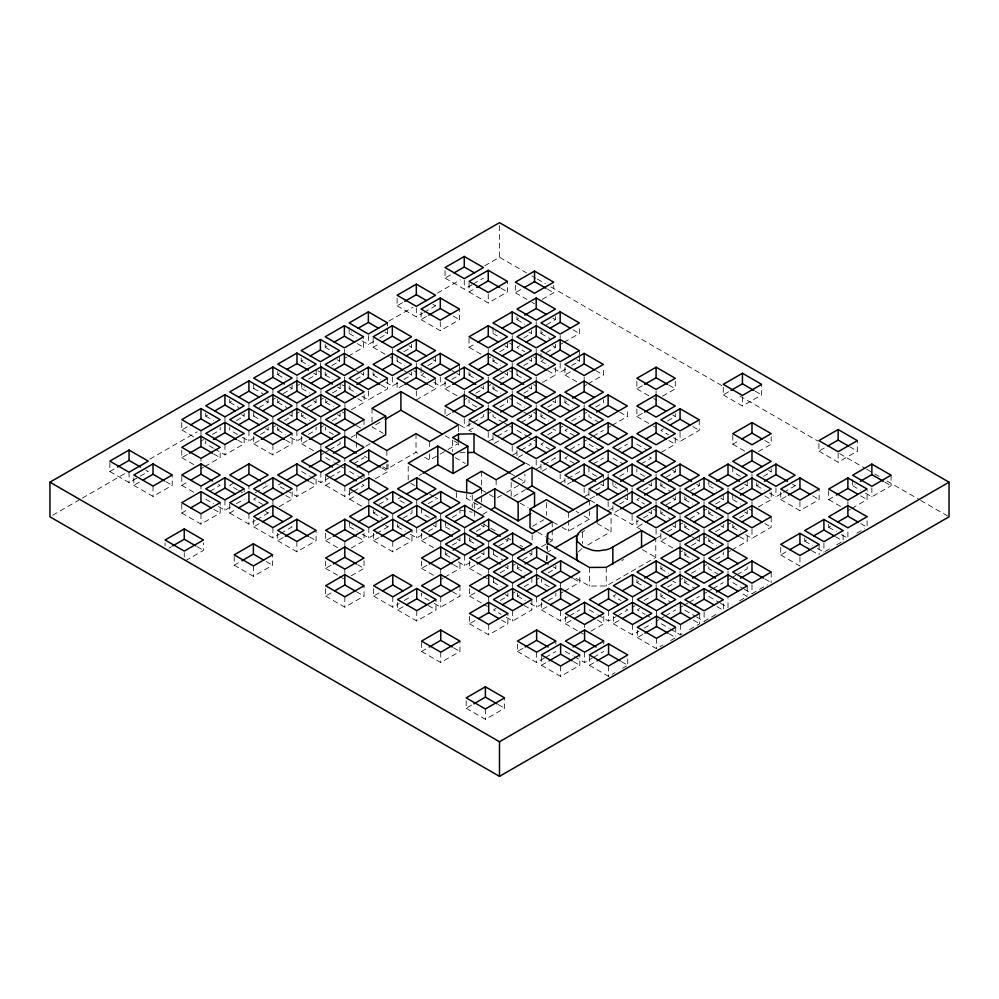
<?xml version="1.0" encoding="UTF-8"?>
<svg xmlns="http://www.w3.org/2000/svg" width="999" height="999" viewBox="0 0 999 999"><rect width="100%" height="100%" fill="white"/><g stroke="black" fill="none" stroke-linecap="round" stroke-linejoin="round"><path stroke-width="0.75" stroke-dasharray="5 3.75" d="M546.79 560.851L547.29 555.619M578.184 552.097L582.355 548.151M109.84 462.624L109.84 471.491L116.246 467.794M181.768 422.577L181.768 429.97L189.448 425.537M205.744 413.161L205.744 416.121L208.304 414.647M229.72 399.325L229.72 402.285L232.28 400.799M253.696 384.003L253.696 388.436L256.256 386.963M277.772 371.665L277.772 374.675L280.344 373.189M301.211 358.142L301.211 361.151L303.771 359.665M325.187 344.293L325.187 347.302L327.747 345.829M349.163 327.447L349.163 333.466L351.723 331.98M397.115 298.251L397.115 305.781L403.509 302.085M445.067 270.567L445.067 278.097L451.461 274.4M52.647 515.247L80.994 498.876M82.355 498.101L125.549 473.151M149.85 459.128L197.103 431.843M388.798 321.166L413.099 307.143M437.4 293.107L460.352 279.857M484.652 265.834L499.5 257.255L526.498 272.852M109.84 471.491L129.046 482.579L148.252 471.491L145.692 470.017M200.974 441.058L203.534 439.572M212.5 434.403L220.18 429.97L220.18 427.01M236.476 420.554L244.156 416.121L244.156 413.161M259.166 407.455L268.132 402.285L268.132 399.325M272.902 399.525L275.462 398.052M283.142 393.618L292.108 388.436L292.108 384.003M296.978 385.764L299.538 384.278M308.504 379.108L316.183 374.675L316.183 368.656M331.93 365.584L339.623 361.151L339.623 356.631M344.393 358.391L346.953 356.918M348.226 356.168L363.599 347.302L363.599 338.274M361.963 340.846L368.369 344.543L374.762 340.846M379.882 337.899L387.575 333.466L387.575 327.447M397.115 305.781L416.321 316.858L422.714 313.162M424.001 312.425L435.527 305.781L435.527 302.772M445.067 278.097L464.273 289.173L471.953 284.74M473.226 284.003L483.479 278.097M133.816 477.947L133.816 485.339L140.222 481.643M181.768 450.262L181.768 457.654L188.174 453.958M253.696 411.688L253.696 416.121L256.256 414.647M277.672 399.325L277.672 402.285L280.232 400.799M301.748 382.492L301.748 388.511L304.32 387.038M325.187 371.978L325.187 374.987L327.747 373.514M373.139 338.274L373.139 347.302L379.533 343.606M421.091 312.1L421.091 319.618L427.485 315.921M469.043 282.904L469.043 291.933L475.437 288.236M133.816 485.339L153.022 496.428L172.228 485.339L172.228 474.987M200.974 468.743L203.534 467.257M204.807 466.521L220.18 457.654L220.18 450.262M214.71 448.988L224.95 454.895L244.156 443.806L244.156 433.454M242.52 437.362L248.926 441.058L255.332 437.362M260.452 434.403L268.132 429.97L268.132 427.01M272.902 427.21L275.462 425.736M284.428 420.554L292.108 416.121L292.108 411.688M296.878 413.374L299.438 411.888M307.118 407.455L316.084 402.285L316.084 399.325M320.954 399.6L323.514 398.126M332.48 392.944L340.159 388.511L340.159 382.492M355.906 379.42L363.599 374.987L363.599 371.978M403.858 351.735L411.551 347.302L411.551 344.293M421.091 319.618L440.297 330.706L459.503 319.618L459.503 309.091M469.043 291.933L488.249 303.022L507.455 291.933L507.455 281.406M181.768 476.461L181.768 485.339L188.174 481.643M253.696 436.413L253.696 443.806L260.102 440.109M277.672 427.01L277.672 429.97L280.232 428.484M301.648 413.161L301.648 416.121L304.208 414.647M325.724 399.35L325.724 402.36L328.296 400.874M349.163 385.826L349.163 388.836L351.723 387.35M373.139 371.978L373.139 374.987L378.259 372.028M397.115 356.631L397.115 361.151L399.675 359.665M515.322 285.19L515.322 292.719L523.001 288.286M209.94 491.246L220.18 485.339L216.333 483.116M253.696 443.806L272.902 454.895L292.108 443.806L292.108 433.454M290.472 437.362L296.878 441.058L303.284 437.362M308.404 434.403L316.084 429.97L316.084 427.01M320.854 427.21L323.414 425.736M332.38 420.554L340.06 416.121L340.06 413.161M542.207 299.375L553.733 292.719L553.733 285.19M351.336 409.752L364.136 402.36L364.136 394.83M361.963 396.216L368.369 399.912L387.575 388.836L387.575 378.296M385.939 382.38L392.345 386.076L398.738 382.38M403.858 379.42L411.551 374.987L411.551 371.978M427.834 365.584L435.527 361.151L435.527 353.621M181.768 504.145L181.768 513.024L188.174 509.328M233.566 483.116L229.72 485.339L237.4 489.772M301.648 436.413L301.648 443.806L308.054 440.109M403.509 385.139L397.115 388.836L397.115 381.306M421.091 367.47L421.091 374.987L423.651 373.514M469.043 338.274L469.043 347.302L475.437 343.606M493.019 327.447L493.019 333.466L495.579 331.98M516.995 316.608L516.995 319.618L519.555 318.144M181.768 513.024L200.974 524.113L220.18 513.024L220.18 502.672M218.544 506.568L224.95 510.264L231.356 506.568M236.476 503.621L244.156 499.175M255.332 492.732L268.132 485.339L265.572 483.853M320.854 454.895L323.414 453.421M324.687 452.684L328.534 450.462M329.82 449.725L340.06 443.806L340.06 440.846M351.236 437.362L356.356 434.403M416.321 399.912L435.527 388.836L435.527 378.296M433.891 382.38L440.297 386.076L446.69 382.38M451.81 379.42L459.503 374.987L459.503 370.479M488.249 358.391L490.809 356.918M499.762 351.735L507.455 347.302L507.455 341.283M523.738 337.899L531.431 333.466L531.431 330.457M546.441 324.787L555.407 319.618L555.407 316.608M379.92 422.352L372.04 426.898L383.191 433.329M168.906 548.139L171.466 546.653M229.72 504.145L229.72 513.024L236.126 509.328M256.256 497.702L253.696 499.175L262.662 504.358M282.792 482.38L277.672 485.339L285.352 489.772M445.067 381.306L445.067 388.836L451.461 385.139M469.043 371.978L469.043 374.987L474.163 372.028M493.019 358.142L493.019 361.151L495.579 359.665M519.555 345.829L516.995 347.302L524.675 351.735M540.971 330.457L540.971 333.466L543.531 331.98M365.784 446.241L371.091 443.181M185.552 560.701L203.471 550.349L203.471 542.957M229.72 513.024L248.926 524.113L255.332 520.417M256.606 519.68L268.132 513.024L268.132 510.064M279.308 506.568L292.108 499.175L292.108 491.783M286.638 490.509L296.878 496.428L316.084 485.339L316.084 474.987M310.614 476.673L320.854 482.579L328.534 478.146M329.82 477.41L340.06 471.491M353.796 463.561L364.036 457.654M464.273 399.912L466.833 398.439M475.786 393.269L483.479 388.836L483.479 385.826M488.249 386.076L490.809 384.603M499.762 379.42L507.455 374.987L507.455 371.978M523.738 365.584L531.431 361.151L531.431 358.142M546.441 352.472L555.407 347.302L555.407 344.293M560.177 344.543L562.737 343.069M564.01 342.332L579.383 333.466L579.383 325.936M253.696 519.468L253.696 526.86L260.102 523.164M325.624 476.461L325.624 485.339L332.03 481.643M446.341 415.771L451.461 412.824M493.019 385.826L493.019 388.836L495.579 387.35M516.995 370.479L516.995 374.987L522.115 372.028M540.971 353.621L540.971 361.151L543.531 359.665M382.892 466.833L386.85 469.118L416.009 452.285L419.73 454.42M253.696 526.86L272.902 537.949L279.308 534.253M280.582 533.516L292.108 526.86L289.548 525.387M325.624 485.339L344.83 496.428L352.51 491.995M353.796 491.246L364.036 485.339L360.189 483.116M375.212 478.883L388.012 471.491L388.012 464.098M459.153 424.65L464.273 427.597L471.953 423.164M473.226 422.427L483.479 416.521L483.479 413.511M488.249 413.761L490.809 412.287M499.762 407.105L507.455 402.672L507.455 399.662M523.738 393.269L531.431 388.836L531.431 385.826M542.594 382.38L555.407 374.987L555.407 367.47M553.771 368.531L560.177 372.227L566.57 368.531M571.69 365.584L579.383 361.151L579.383 356.631M234.203 556.343L234.203 565.222L240.597 561.525M277.672 533.316L277.672 540.709L285.352 536.276M349.6 490.309L349.6 499.175L356.006 495.479M469.043 421.328L469.043 430.357L475.437 426.66M564.947 367.47L564.947 374.987L572.627 370.554M424.687 457.292L429.645 460.152L438.823 454.845M440.134 454.083L446.703 450.299M448.014 449.538L458.516 443.481L458.479 448.114M418.981 475.574L421.665 474.026M234.203 565.222L253.396 576.311L272.602 565.222L272.602 554.857M277.672 540.709L296.878 551.798L316.084 540.709L316.084 530.357M379.046 504.358L388.012 499.175L385.452 497.702M488.249 441.446L495.929 437.013M497.202 436.276L507.455 430.357M521.178 422.427L531.431 416.521L531.431 413.511M547.714 407.105L555.407 402.672L555.407 399.662M584.153 386.076L586.713 384.603M587.986 383.853L603.359 374.987L603.359 367.47M325.624 533.316L325.624 540.709L332.03 537.012M349.6 520.954L349.6 526.86L352.16 525.387M373.576 510.064L373.576 513.024L376.136 511.538M402.672 496.228L397.552 499.175L405.232 503.621M494.293 443.456L499.413 440.509M540.971 413.511L540.971 416.521L543.531 415.035M564.947 399.662L564.947 402.672L567.507 401.198M351.236 548.101L364.036 540.709L364.036 533.316M362.4 534.253L368.806 537.949L375.212 534.253M376.486 533.516L388.012 526.86L388.012 523.901M403.022 518.194L411.988 513.024L411.988 510.064M428.284 503.621L435.964 499.175M512.225 455.282L519.905 450.849M521.178 450.112L531.431 444.205L528.871 442.719M547.714 434.79L555.407 430.357L552.847 428.883M560.177 427.597L562.737 426.123M571.69 420.954L579.383 416.521M584.153 413.761L586.713 412.287M595.666 407.105L603.359 402.672L603.359 399.662M325.624 561.001L325.624 568.394L332.03 564.697M373.576 533.316L373.576 540.709L379.982 537.012M397.552 523.901L397.552 526.86L402.672 523.913M518.269 457.305L523.389 454.345M543.531 442.719L540.971 444.205L549.925 449.375M567.507 428.883L564.947 430.357L575.187 436.276M636.875 381.306L636.875 388.836L643.269 385.139M466.683 493.806L466.683 498.464L470.729 496.128M351.236 575.786L364.036 568.394L364.036 558.041M373.576 540.709L392.782 551.798L411.988 540.709L411.988 530.357M410.352 534.253L416.758 537.949L423.164 534.253M428.284 531.306L435.964 526.86L435.964 520.954M452.26 517.457L459.94 513.024L459.94 507.105M536.201 469.13L542.594 465.434M543.881 464.697L555.407 458.042L552.847 456.568M570.417 449.375L579.383 444.205M584.153 441.446L586.713 439.972M587.986 439.223L591.833 437.013M593.106 436.276L603.359 430.357M608.129 427.597L610.689 426.123M611.962 425.387L627.335 416.521L627.335 408.991M662.474 396.216L675.287 388.836L675.287 381.306M325.624 588.686L325.624 596.078L333.304 591.645M421.528 533.316L421.528 540.709L427.934 537.012M445.504 520.954L445.504 526.86L448.064 525.387M542.245 471.141L547.365 468.194M567.507 456.568L564.947 458.042L575.187 463.961M636.875 408.991L636.875 416.521L643.269 412.824M477.447 509.165L481.343 506.918L466.683 498.464M497.452 497.627L501.373 495.367M506.593 492.345L520.954 484.053M522.265 483.304L524.875 481.793L524.875 474.026M482.729 514.36L489.423 510.489M513.786 496.416L525.499 489.66M325.624 596.078L344.83 607.167L364.036 596.078L364.036 585.726M452.26 545.142L459.94 540.709L459.94 537.749M476.236 531.306L483.916 526.86L483.916 520.954M560.177 482.967L566.57 479.283M567.857 478.533L579.383 471.89L579.383 468.881M593.106 463.961L603.359 458.042M617.082 450.112L627.335 444.205M667.594 420.954L675.287 416.521L675.287 413.511M373.576 588.686L373.576 596.078L381.256 591.645M421.528 561.001L421.528 568.394L427.934 564.697M445.504 551.585L445.504 554.545L448.064 553.071M469.48 537.749L469.48 540.709L472.04 539.223M567.507 484.253L571.341 482.03M663.411 428.883L660.851 430.357L668.531 434.79M723.239 387.362L723.239 394.892L729.645 391.196M532.542 526.286L543.906 519.73M373.576 596.078L392.782 607.167L399.188 603.471M404.308 600.511L411.988 596.078M440.734 579.482L443.294 577.996M444.567 577.26L459.94 568.394L459.94 561.001M458.304 561.938L464.71 565.634L471.116 561.938M476.236 558.99L483.916 554.545L483.916 551.585M498.926 545.879L507.892 540.709L507.892 537.749M584.153 496.815L590.546 493.119M595.666 490.159L603.359 485.726L603.359 479.707M619.642 476.323L627.335 471.89L627.335 465.871M641.058 463.961L651.311 458.042L648.751 456.568M661.201 452.335L675.287 444.205L675.287 436.675M673.651 437.749L680.057 441.446L699.263 430.357L699.263 419.83M723.239 394.892L742.444 405.969L761.65 394.892L761.65 384.353M397.552 602.522L397.552 609.914L405.232 605.481M469.48 561.001L469.48 568.394L475.886 564.697M493.456 550.112L493.456 554.545L496.016 553.071M590.197 498.826L595.317 495.879M612.899 479.707L612.899 485.726L615.459 484.253M541.52 546.753L548.214 542.894M549.55 542.12L552.222 540.571L552.222 529.707M562.112 527.322L568.643 531.093L589.46 519.08L589.46 511.313M397.552 609.914L416.758 621.003L435.964 609.914L435.964 599.562M434.328 603.471L440.734 607.167L459.94 596.078L459.94 585.726M500.212 572.827L507.892 568.394L507.892 565.434M512.662 565.634L515.222 564.16M522.902 559.727L531.868 554.545L531.868 550.112M608.129 510.651L614.522 506.968M619.642 504.008L627.335 499.575L627.335 493.556M643.618 490.159L651.311 485.726L651.311 482.717M666.321 477.06L675.287 471.89L675.287 468.881M469.48 588.686L469.48 596.078L477.16 591.645M493.456 577.797L493.456 582.23L496.016 580.756M517.432 565.434L517.432 568.394L519.992 566.908M619.293 509.715L612.899 513.411L632.105 524.5L638.498 520.804M639.435 498.089L636.875 499.575L644.555 504.008M660.851 482.717L660.851 485.726L663.411 484.253M732.779 435.177L732.779 444.205L739.173 440.509M547.614 552.122L550.711 550.337M581.68 532.467L584.765 530.669M587.737 545.042L611.076 531.568L611.076 512.937M500.212 600.511L507.892 596.078L507.892 593.119M512.662 593.319L515.222 591.845M524.188 586.675L531.868 582.23L531.868 577.797M536.638 579.482L539.198 577.996M548.164 572.827L555.844 568.394L555.844 565.434M643.618 517.844L651.311 513.411L651.311 510.402M666.321 504.745L675.287 499.575L675.287 496.565M690.297 490.896L699.263 485.726L699.263 482.717M758.378 451.598L771.191 444.205L771.191 436.675M421.528 642.569L421.528 651.448L427.934 647.752M469.48 616.371L469.48 623.763L475.886 620.067M496.016 608.441L493.456 609.914L501.136 614.36M517.432 593.119L517.432 596.078L519.992 594.592M636.875 519.73L636.875 527.26L643.269 523.563M660.851 510.402L660.851 513.411L663.411 511.938M684.827 496.565L684.827 499.575L687.387 498.089M708.803 479.707L708.803 485.726L711.363 484.253M421.528 651.448L440.734 662.537L459.94 651.448L459.94 641.096M469.48 623.763L488.686 634.852L507.892 623.763L507.892 613.411M506.256 617.307L512.662 621.003L531.868 609.914L531.868 599.562M530.232 603.471L536.638 607.167L543.044 603.471M548.164 600.511L555.844 596.078L555.844 593.119M560.614 593.319L563.174 591.845M564.447 591.108L579.82 582.23L579.82 574.837M656.081 538.336L662.474 534.652M667.594 531.693L675.287 527.26L675.287 519.73M680.057 524.5L682.617 523.026M690.297 518.581L699.263 513.411L696.703 511.938M704.033 510.651L706.593 509.178M715.546 504.008L723.239 499.575L723.239 493.556M739.522 490.159L747.215 485.726L747.215 479.707M763.498 476.323L771.191 471.89L771.191 468.881M621.815 560.564L623.613 559.527M541.408 602.522L541.408 609.914L549.088 605.481M660.851 533.578L660.851 541.096L668.531 536.663M684.827 524.25L684.827 527.26L687.387 525.774M708.803 510.402L708.803 513.411L711.363 511.938M732.779 493.556L732.779 499.575L735.339 498.089M756.755 482.717L756.755 485.726L759.315 484.253M818.93 443.631L818.93 451.148L826.61 446.715M576.061 578.359L589.385 586.051L606.243 585.976L655.781 557.367L655.781 538.748M541.408 609.914L560.614 621.003L568.294 616.57M569.58 615.834L579.82 609.914M680.057 552.185L682.617 550.711M691.57 545.529L699.263 541.096L699.263 536.588M704.033 538.336L706.593 536.863M715.546 531.693L723.239 527.26L723.239 524.25M728.009 524.5L730.569 523.026M739.522 517.844L747.215 513.411L747.215 510.402M758.378 506.968L771.191 499.575L771.191 492.045M769.555 493.119L775.961 496.815L782.354 493.119M783.641 492.382L795.167 485.726L795.167 482.717M818.93 451.148L838.136 462.237L857.329 451.148L857.329 440.621M517.432 644.055L517.432 651.448L525.112 647.015M565.384 616.371L565.384 623.763L571.79 620.067M615.896 594.592L613.336 596.078L621.016 600.511M636.962 579.57L636.962 582.579L639.522 581.093M660.851 565.771L660.851 568.781L663.411 567.307M684.827 551.935L684.827 554.944L689.947 551.985M708.803 538.086L708.803 541.096L713.923 538.136M732.779 524.25L732.779 527.26L735.339 525.774M780.731 492.045L780.731 499.575L787.125 495.879M517.432 651.448L536.638 662.537L544.318 658.104M545.604 657.354L555.844 651.448M590.996 631.156L603.796 623.763L603.796 613.411M598.326 615.097L608.566 621.003L616.246 616.57M617.532 615.834L627.772 609.914L625.212 608.441M632.542 607.167L635.102 605.681M644.068 600.511L651.748 596.078M667.682 587.012L675.374 582.579L672.814 581.093M680.057 579.87L682.617 578.396M691.57 573.214L699.263 568.781M704.033 566.021L706.593 564.547M715.546 559.378L723.239 554.944L723.239 551.935M728.009 552.185L730.569 550.711M731.842 549.962L747.215 541.096L747.215 533.578M745.579 534.652L751.985 538.336L771.191 527.26L771.191 516.72M780.731 499.575L799.937 510.651L819.143 499.575L819.143 489.035M466.183 700.848L466.183 708.241L472.577 704.545M541.408 656.418L541.408 665.284L547.814 661.588M613.336 616.371L613.336 623.763L619.742 620.067M639.872 608.441L637.312 609.914L644.992 614.36M660.938 593.406L660.938 596.415L663.498 594.942M684.827 579.62L684.827 582.629L687.387 581.143M828.683 490.546L828.683 499.575L835.077 495.879M852.659 479.707L852.659 485.726L855.219 484.253M466.183 708.241L485.389 719.33L504.595 708.241L504.595 697.889M541.408 665.284L560.614 676.373L579.82 665.284L579.82 654.932M574.35 656.618L584.59 662.537L592.27 658.104M593.556 657.354L603.796 651.448M613.336 623.763L632.542 634.852L638.948 631.156M644.068 628.196L651.748 623.763M656.518 621.003L659.078 619.53M660.351 618.793L664.198 616.57M665.484 615.834L675.724 609.914M680.144 607.504L682.704 606.031M683.978 605.282L687.824 603.071M689.098 602.335L699.35 596.415M704.033 593.706L706.593 592.232M707.866 591.495L711.713 589.273M712.986 588.536L723.239 582.629M728.009 579.87L730.569 578.396M731.842 577.647L735.689 575.436M736.962 574.7L747.215 568.781L747.215 565.771M847.889 510.651L850.449 509.178M851.722 508.441L867.095 499.575L867.095 490.546M865.459 493.119L871.865 496.815L891.071 485.726L891.071 475.199M589.36 656.418L589.36 665.284L595.766 661.588M637.312 630.207L637.312 637.599L644.992 633.166M780.731 547.415L780.731 554.944L788.411 550.499M804.707 538.086L804.707 541.096L809.827 538.136M828.683 524.25L828.683 527.26L831.243 525.774M589.36 665.284L608.566 676.373L614.972 672.677M622.652 668.244L626.485 666.033M637.312 637.599L656.518 648.688L662.924 644.992M670.604 640.559L675.724 637.599L669.318 633.903M670.254 628.933L680.494 634.852L684.327 632.629M689.46 629.67L699.7 623.763L699.7 613.411M696.44 616.907L704.12 621.341L716.92 613.96M739.522 600.899L747.215 596.465L740.808 592.769M744.305 589.273L751.985 593.706L767.344 584.84M817.507 548.488L823.913 552.185L831.593 547.752M836.712 544.792L843.119 541.096L843.119 530.569M856.842 533.166L864.535 528.733M460.039 452.734L466.246 452.597M460.751 510.327L472.252 512.175M755.256 391.196L761.65 394.892M849.649 446.715L857.329 451.148M531.905 275.961L535.951 278.296M537.3 279.083L545.404 283.753M550.799 286.875L722.252 385.864M739.797 395.991L818.106 441.196M839.697 453.671L865.346 468.481M866.695 469.255L873.451 473.151M874.799 473.938L880.194 477.047M886.95 480.956L919.355 499.662M920.703 500.437L947.701 516.021M884.664 482.03L891.071 485.726M547.327 289.023L553.733 292.719M852.659 485.726L860.339 490.159M515.322 292.719L526.848 299.375M531.967 302.322L534.527 303.808M501.048 288.236L507.455 291.933M552.847 318.144L555.407 319.618M572.976 329.77L579.383 333.466M668.88 385.139L675.287 388.836M764.784 440.509L771.191 444.205M860.688 495.879L867.095 499.575M516.995 319.618L524.675 324.051M540.971 333.466L549.925 338.636M636.875 388.836L652.235 397.702M653.521 398.439L656.081 399.912M732.779 444.205L745.579 451.598M828.683 499.575L841.483 506.968M528.871 331.98L531.431 333.466M552.847 345.829L555.407 347.302M576.823 359.665L579.383 361.151M595.666 370.554L603.359 374.987M672.727 415.035L675.287 416.521M692.856 426.66L699.263 430.357M768.631 470.404L771.191 471.89M792.607 484.253L795.167 485.726M812.736 495.879L819.143 499.575M860.688 523.563L867.095 527.26L867.095 516.72M493.019 333.466L500.699 337.899M509.665 343.069L512.225 344.543M533.641 356.918L536.201 358.391M540.971 361.151L548.651 365.584M564.947 374.987L577.747 382.38M636.875 416.521L652.235 425.387M653.521 426.123L656.081 427.597M740.459 476.323L732.779 471.89L732.779 465.871M756.755 485.726L764.435 490.159M828.683 527.26L836.363 531.693M841.483 534.652L847.889 538.336L847.889 529.308M432.967 304.295L435.527 305.781M453.096 315.921L459.503 319.618M504.895 345.829L507.455 347.302M528.871 359.665L531.431 361.151M547.714 370.554L555.407 374.987M619.642 412.075L627.335 416.521M668.88 440.509L675.287 444.205M744.655 484.253L747.215 485.726M764.784 495.879L771.191 499.575M835.426 536.663L843.119 541.096M469.043 347.302L481.843 354.695M493.019 361.151L500.699 365.584M509.665 370.754L512.225 372.227M516.995 374.987L524.675 379.42M533.641 384.603L536.201 386.076M564.947 402.672L572.627 407.105M599.163 422.427L588.923 416.521L588.923 413.511M636.875 444.205L647.115 450.112M708.803 485.726L716.483 490.159M732.779 499.575L740.459 504.008M749.425 509.178L751.985 510.651M804.707 541.096L812.387 545.529M499.762 370.554L503.608 372.764M504.895 373.514L507.455 374.987M528.871 387.35L531.431 388.836M552.847 401.198L555.407 402.672M672.727 470.404L675.287 471.89M696.703 484.253L699.263 485.726M720.679 498.089L723.239 499.575M744.655 511.938L747.215 513.411M764.784 523.563L771.191 527.26M811.45 550.499L817.856 554.195M469.043 374.987L476.723 379.42M493.019 388.836L500.699 393.269M509.665 398.439L512.225 399.912M516.995 402.672L524.675 407.105M533.641 412.287L536.201 413.761M540.971 416.521L548.651 420.954M588.923 444.205L599.163 450.112M612.899 458.042L623.139 463.961M644.555 476.323L636.875 471.89L636.875 468.881M660.851 485.726L669.805 490.896M684.827 499.575L692.507 504.008M708.803 513.411L716.483 517.844M732.779 527.26L740.459 531.693M780.731 554.944L799.937 566.021L799.937 556.992M385.015 331.98L387.575 333.466M408.991 345.829L411.551 347.302M432.967 359.665L435.527 361.151M451.81 370.554L455.656 372.764M456.943 373.514L459.503 374.987M480.919 387.35L483.479 388.836M523.738 412.075L527.584 414.298M528.871 415.035L531.431 416.521M648.751 484.253L651.311 485.726M672.727 498.089L675.287 499.575M720.679 525.774L723.239 527.26M739.522 536.663L747.215 541.096M349.163 333.466L356.843 337.899M373.139 347.302L388.499 356.168M389.785 356.918L392.345 358.391M397.115 361.151L404.795 365.584M413.761 370.754L416.321 372.227M421.091 374.987L428.771 379.42M445.067 388.836L457.867 396.216M476.723 407.105L469.043 402.672L469.043 399.662M503.259 422.427L493.019 416.521L493.019 413.511M504.545 423.164L508.379 425.387M509.665 426.123L512.225 427.597M516.995 430.357L527.235 436.276M528.521 437.013L532.355 439.223M533.641 439.972L536.201 441.446M596.603 476.323L588.923 471.89L588.923 465.871M612.899 485.726L620.579 490.159M653.521 509.178L656.081 510.651M660.851 513.411L669.805 518.581M684.827 527.26L692.507 531.693M708.803 541.096L716.483 545.529M357.192 343.606L363.599 347.302M403.858 370.554L407.704 372.764M408.991 373.514L411.551 374.987M429.12 385.139L435.527 388.836M600.799 484.253L603.359 485.726M624.775 498.089L627.335 499.575M648.751 511.938L651.311 513.411M672.727 525.774L675.287 527.26M691.57 536.663L695.416 538.873M696.703 539.622L699.263 541.096M764.784 578.933L769.904 581.88M325.187 347.302L332.867 351.735M373.139 374.987L380.819 379.42M469.043 430.357L471.603 431.83M525.949 463.211L529.795 465.434M590.197 500.312L595.317 503.271M636.875 527.26L640.709 529.47M660.851 541.096L673.651 548.488M684.827 554.944L692.507 559.378M719.043 574.7L708.803 568.781L708.803 565.771M732.779 582.629L743.019 588.536M337.063 359.665L339.623 361.151M355.906 370.554L359.752 372.764M361.039 373.514L363.599 374.987M381.168 385.139L387.575 388.836M445.117 435.751L453.159 440.384M454.495 441.158L457.167 442.707M510.152 473.289L516.845 477.16M518.181 477.934L524.875 481.793M576.098 511.363L578.771 512.912M584.115 515.996L589.46 519.08M597.152 523.526L611.076 531.568M642.457 549.675L655.781 557.367M301.211 361.151L308.891 365.584M317.857 370.754L320.417 372.227M325.187 374.987L332.867 379.42M341.833 384.603L344.393 386.076M349.163 388.836L356.843 393.269M660.851 568.781L668.531 573.214M684.827 582.629L695.067 588.536M708.803 596.465L719.043 602.385M720.329 603.121L728.009 607.554L728.009 598.526M313.624 373.189L316.183 374.675M337.6 387.038L340.159 388.511M357.742 398.663L364.136 402.36M716.92 606.568L723.326 610.264L723.326 599.725M455.157 457.617L465.322 463.486M520.279 503.171L528.071 507.667M552.959 522.04L560.801 526.56M481.493 489.91L488.149 493.756M489.485 494.53L493.481 496.84M277.772 374.675L285.464 379.108M301.748 388.511L309.44 392.944M325.724 402.36L333.416 406.793M342.37 411.963L344.93 413.449M636.962 582.579L644.642 587.012M660.938 596.415L671.178 602.335M684.914 610.264L695.154 616.171M289.548 386.963L292.108 388.436M313.524 400.799L316.084 402.285M337.5 414.647L340.06 416.121M356.356 425.537L361.476 428.484M693.294 620.067L699.7 623.763M537.849 532.267L545.691 536.8M547.002 537.549L552.222 540.571M253.696 388.436L262.662 393.618M277.672 402.285L286.638 407.455M301.648 416.121L309.328 420.554M333.304 434.403L325.624 429.97L325.624 427.01M646.278 615.097L650.112 617.307M661.288 623.763L668.968 628.196M484.053 524.388L489.398 527.472M490.734 528.246L497.415 532.105M508.104 538.274L510.776 539.822M520.129 545.217L522.802 546.765M364.423 456.168L367.058 457.692M410.889 483.341L414.91 485.664M429.645 494.168L433.653 496.478M435.002 497.252L437.674 498.801M265.572 400.799L268.132 402.285M289.548 414.647L292.108 416.121M381.606 467.794L388.012 471.491M481.356 525.387L483.916 526.86M505.332 539.223L507.892 540.709M529.308 553.071L531.868 554.545M553.284 566.908L555.844 568.394M573.414 578.533L579.82 582.23M229.72 402.285L238.686 407.455M253.696 416.121L261.376 420.554M277.672 429.97L285.352 434.403M301.648 443.806L314.448 451.198M325.624 457.654L333.304 462.087M334.59 462.824L338.424 465.047M339.71 465.784L343.544 468.007M349.6 471.491L357.28 475.936M358.566 476.673L362.4 478.883M429.208 517.457L421.528 513.024L421.528 507.105M445.504 526.86L453.184 531.306M469.48 540.709L477.16 545.142M493.456 554.545L502.422 559.727M517.432 568.394L525.112 572.827M549.088 586.675L541.408 582.23L541.408 579.27M589.36 609.914L597.04 614.36M241.596 414.647L244.156 416.121M265.572 428.484L268.132 429.97M285.702 440.109L292.108 443.806M433.404 525.387L435.964 526.86M457.38 539.223L459.94 540.709M481.356 553.071L483.916 554.545M505.332 566.908L507.892 568.394M597.39 620.067L603.796 623.763M205.744 416.121L213.424 420.554M237.4 434.403L229.72 429.97L229.72 427.01M301.648 471.491L309.328 475.936M349.6 499.175L362.4 506.568M373.576 513.024L382.542 518.194M397.552 526.86L405.232 531.306M421.528 540.709L434.328 548.101M445.504 554.545L453.184 558.99M469.48 568.394L482.28 575.786M483.566 576.523L487.4 578.746M493.456 582.23L501.136 586.675M517.432 596.078L525.112 600.511M565.384 623.763L578.184 631.156M579.47 631.892L583.304 634.115M237.75 440.109L244.156 443.806M309.678 481.643L316.084 485.339M385.452 525.387L388.012 526.86M405.582 537.012L411.988 540.709M453.534 564.697L459.94 568.394M505.332 594.592L507.892 596.078M524.188 605.481L531.868 609.914M621.366 661.588L627.772 665.284L627.772 654.932M181.768 429.97L194.568 437.362M213.424 448.239L205.744 443.806L205.744 440.846M349.6 526.86L357.28 531.306M421.528 568.394L434.328 575.786M469.48 596.078L482.28 603.471M483.566 604.208L487.4 606.43M565.384 651.448L573.064 655.881M213.774 453.958L220.18 457.654M285.702 495.479L292.108 499.175M357.63 537.012L364.036 540.709M452.26 591.645L459.94 596.078M501.486 620.067L507.892 623.763M573.414 661.588L579.82 665.284M181.768 457.654L194.568 465.047M238.686 490.509L242.52 492.732M325.624 540.709L338.424 548.101M429.208 600.511L421.528 596.078L421.528 593.119M265.572 511.538L268.132 513.024M309.678 537.012L316.084 540.709M357.63 564.697L364.036 568.394M428.284 605.481L435.964 609.914M181.768 485.339L194.568 492.732M205.744 499.175L213.424 503.621M325.624 568.394L338.424 575.786M339.71 576.523L343.544 578.746M165.822 481.643L172.228 485.339M213.774 509.328L220.18 513.024M356.356 591.645L364.036 596.078M453.534 647.752L459.94 651.448M266.209 561.525L272.602 565.222M498.189 704.545L504.595 708.241M197.065 546.653L203.471 550.349M871.865 487.787L871.865 496.815M847.889 501.623L847.889 504.632M838.136 453.209L838.136 462.237M823.913 543.156L823.913 552.185M819.143 544.405L819.143 554.944M799.937 501.623L799.937 510.651M775.961 487.787L775.961 496.815M771.191 572.09L771.191 582.629M751.985 473.938L751.985 476.948M751.985 501.623L751.985 504.632M751.985 529.308L751.985 538.336M751.985 584.677L751.985 593.706M747.215 585.938L747.215 594.967M742.444 396.94L742.444 405.969M728.009 487.787L728.009 490.796M728.009 515.472L728.009 518.481M728.009 543.156L728.009 546.166M728.009 570.841L728.009 573.851M704.033 501.623L704.033 504.632M704.033 529.308L704.033 532.317M704.033 556.992L704.033 560.002M704.12 612.312L704.12 621.341M680.494 624.5L680.494 634.852M680.057 432.417L680.057 441.446M680.057 487.787L680.057 490.796M680.057 515.472L680.057 518.481M680.057 543.156L680.057 546.166M680.057 570.841L680.057 573.851M675.724 627.247L675.724 636.126M656.518 610.651L656.518 615.084M656.518 638.336L656.518 648.688M656.168 584.627L656.168 587.637M656.081 390.884L656.081 393.893M656.081 473.938L656.081 476.948M656.081 501.623L656.081 504.632M656.081 529.308L656.081 535.327M632.542 596.815L632.542 601.248M632.542 624.5L632.542 634.852M632.105 487.787L632.105 490.796M632.105 515.472L632.105 524.5M627.335 489.035L627.335 492.045M612.899 505.894L612.899 510.402M608.566 610.651L608.566 621.003M608.566 666.021L608.566 676.373M608.129 473.938L608.129 476.948M608.129 501.623L608.129 507.642M606.243 567.345L606.243 585.976M603.796 641.096L603.796 644.055M603.359 475.199L603.359 478.209M589.46 500.449L589.46 505.107M589.385 567.432L589.385 586.051M588.923 490.546L588.923 496.565M584.59 624.5L584.59 627.447M584.59 652.185L584.59 662.537M584.153 377.048L584.153 380.057M584.153 404.732L584.153 407.742M584.153 487.787L584.153 493.806M582.355 532.629L582.355 543.493M579.383 350.612L579.383 355.132M568.643 512.475L568.643 518.681M568.643 520.229L568.643 531.093M564.947 478.209L564.947 482.717M560.614 582.966L560.614 587.4M560.614 610.651L560.614 621.003M560.614 666.021L560.614 676.373M560.177 335.514L560.177 338.524M560.177 363.199L560.177 372.227M560.177 473.938L560.177 481.468M555.844 641.096L555.844 644.055M552.222 521.953L552.222 528.159M547.614 545.916L547.614 550.574M546.74 545.916L546.74 549.013M546.74 555.219L546.74 561.426M546.428 502.747L546.428 515.159M540.971 464.36L540.971 470.379M536.638 569.13L536.638 573.563M536.638 596.815L536.638 607.167M536.638 652.185L536.638 662.537M536.201 321.678L536.201 324.687M536.201 349.363L536.201 352.372M536.201 377.048L536.201 380.057M536.201 404.732L536.201 407.742M536.201 460.102L536.201 467.619M532.155 535.089L532.155 541.296M516.995 450.524L516.995 456.543M512.662 555.282L512.662 559.715M512.662 582.966L512.662 587.4M512.662 610.651L512.662 621.003M512.225 335.514L512.225 338.524M512.225 363.199L512.225 366.208M512.225 390.884L512.225 393.893M512.225 446.253L512.225 453.783M511.188 482.405L511.188 496.366M499.5 225.662L499.5 257.255M496.141 479.757L496.141 487.512M493.019 435.177L493.019 442.694M488.686 541.446L488.686 545.879M488.686 569.13L488.686 573.563M488.686 596.815L488.686 601.248M488.686 624.5L488.686 634.852M488.249 293.993L488.249 303.022M488.249 349.363L488.249 352.372M488.249 377.048L488.249 380.057M488.249 404.732L488.249 407.742M488.249 432.417L488.249 439.935M485.389 708.978L485.389 719.33M481.493 471.291L481.493 485.264M481.343 488.299L481.343 502.272M474.7 503.471L474.7 509.677M474.7 511.238L474.7 518.993M472.252 495.092L472.252 507.517M464.71 527.597L464.71 532.03M464.71 555.282L464.71 565.634M464.273 280.145L464.273 289.173M464.273 390.884L464.273 393.893M464.273 418.569L464.273 427.597M459.503 364.46L459.503 368.968M458.516 426.411L458.516 432.617M456.431 492.557L456.431 498.763M452.622 440.634L452.622 451.498M445.067 408.991L445.067 415.01M440.734 513.761L440.734 518.194M440.734 541.446L440.734 545.879M440.734 569.13L440.734 573.563M440.734 596.815L440.734 607.167M440.734 652.185L440.734 662.537M440.297 321.678L440.297 330.706M440.297 377.048L440.297 386.076M435.964 516.508L435.964 519.468M429.645 441.521L429.645 447.727M429.645 453.946L429.645 460.152M416.758 499.912L416.758 504.345M416.758 527.597L416.758 537.949M416.758 610.651L416.758 621.003M416.321 307.829L416.321 316.858M416.321 363.199L416.321 366.208M416.321 390.884L416.321 398.414M416.009 433.653L416.009 452.285M408.204 466.271L408.204 480.244M392.782 513.761L392.782 518.194M392.782 541.446L392.782 551.798M392.782 596.815L392.782 607.167M392.345 349.363L392.345 352.372M392.345 377.048L392.345 386.076M387.575 322.927L387.575 325.936M386.85 450.499L386.85 456.705M386.85 464.46L386.85 469.118M372.04 408.266L372.04 422.24M368.806 472.227L368.806 475.187M368.806 499.912L368.806 504.345M368.806 527.597L368.806 537.949M368.369 335.514L368.369 344.543M368.369 390.884L368.369 399.912M364.036 419.617L364.036 425.524M364.036 474.987L364.036 477.947M356.506 432.979L356.506 440.734M356.506 442.295L356.506 448.501M344.93 404.42L344.93 407.43M344.83 430.706L344.83 435.139M344.83 458.391L344.83 461.338M344.83 486.076L344.83 496.428M344.83 541.446L344.83 545.879M344.83 569.13L344.83 573.563M344.83 596.815L344.83 607.167M344.393 349.363L344.393 352.372M344.393 377.048L344.393 380.057M320.954 390.572L320.954 393.581M320.854 416.858L320.854 421.291M320.854 444.543L320.854 448.976M320.854 472.227L320.854 482.579M320.417 363.199L320.417 366.208M296.978 376.735L296.978 379.745M296.878 403.022L296.878 407.455M296.878 430.706L296.878 441.058M296.878 486.076L296.878 496.428M296.878 541.446L296.878 551.798M272.902 389.173L272.902 393.606M272.902 416.858L272.902 421.291M272.902 444.543L272.902 454.895M272.902 499.912L272.902 504.345M272.902 527.597L272.902 537.949M253.396 565.946L253.396 576.311M248.926 403.022L248.926 407.455M248.926 430.706L248.926 441.058M248.926 486.076L248.926 489.023M248.926 513.761L248.926 524.113M244.156 488.823L244.156 491.783M224.95 416.858L224.95 421.291M224.95 444.543L224.95 454.895M224.95 499.912L224.95 510.264M200.974 430.706L200.974 435.139M200.974 458.391L200.974 461.338M200.974 486.076L200.974 489.023M200.974 513.761L200.974 524.113M184.266 552.559L184.266 557.005M165.06 542.957L165.06 545.916M153.022 486.076L153.022 496.428M129.046 472.227L129.046 482.579"/><path stroke-width="1.5" d="M547.614 533.503L546.74 542.807L589.385 567.432L606.243 567.345L655.781 538.748L641.558 530.544L610.689 548.214A23.214 13.399 0 0 1 606.331 549.725L598.863 550.799A17.72 10.227 0 0 1 592.482 550.287L583.528 546.952L577.647 541.733A19.318 11.151 0 0 1 576.598 537.949L578.184 533.478L581.48 530.132L611.076 512.937L597.152 504.895L547.614 533.503L547.614 544.368M577.06 554.22L576.598 556.568A19.318 11.151 0 0 0 577.647 560.352L578.583 561.65M49.95 482.192L499.5 222.652L949.05 482.192L949.05 516.808L499.5 776.348L49.95 516.808L49.95 482.192L499.5 741.745L949.05 482.192M129.046 450.049L109.84 461.138L129.046 472.227L148.252 461.138L129.046 450.049L129.046 460.402L140.572 467.057M200.974 408.529L181.768 419.617L200.974 430.706L220.18 419.617L200.974 408.529L200.974 418.881L211.214 424.787M224.95 394.68L205.744 405.769L224.95 416.858L244.156 405.769L224.95 394.68L224.95 405.032L214.71 410.951M248.926 380.844L229.72 391.933L248.926 403.022L268.132 391.933L248.926 380.844L248.926 391.196L259.166 397.103M272.902 366.995L253.696 378.084L272.902 389.173L292.108 378.084L272.902 366.995L272.902 377.347L284.428 384.003M296.978 353.047L277.772 364.136L296.978 375.224L316.183 364.136L296.978 353.047L296.978 363.586L308.504 370.242M320.417 339.523L301.211 350.612L320.417 361.7L339.623 350.612L320.417 339.523L320.417 350.062L330.657 355.969M344.393 325.686L325.187 336.775L344.393 347.852L363.599 336.775L344.393 325.686L344.393 336.213L334.141 342.133M368.369 311.838L349.163 322.927L368.369 334.016L387.575 322.927L368.369 311.838L368.369 322.377L358.117 328.284M416.321 284.153L397.115 295.242L416.321 306.331L435.527 295.242L416.321 284.153L416.321 294.693L404.795 301.336M464.273 256.468L445.067 267.557L464.273 278.646L483.479 267.557L464.273 256.468L464.273 267.008L454.021 272.914M117.52 467.057L129.046 460.402M190.734 424.787L200.974 418.881M238.686 397.103L248.926 391.196M262.662 383.266L272.902 377.347M286.738 369.493L296.978 363.586M310.165 355.969L320.417 350.062M320.954 366.895L301.748 377.984L320.954 389.073L340.159 377.984L320.954 366.895L320.954 377.422L332.48 384.078M344.393 353.371L325.187 364.46L344.393 375.537L363.599 364.46L344.393 353.371L344.393 363.898L354.633 369.817M392.345 325.686L373.139 336.775L392.345 347.852L411.551 336.775L392.345 325.686L392.345 336.213L382.093 342.133M440.297 298.002L421.091 309.091L440.297 320.167L459.503 309.091L440.297 298.002L440.297 308.529L428.771 315.185M488.249 270.317L469.043 281.406L488.249 292.482L507.455 281.406L488.249 270.317L488.249 280.844L499.762 287.5M153.022 463.898L133.816 474.987L153.022 486.076L172.228 474.987L153.022 463.898L153.022 474.25L164.548 480.906M200.974 436.213L181.768 447.302L200.974 458.391L220.18 447.302L200.974 436.213L200.974 446.565L212.5 453.221M224.95 422.365L205.744 433.454L224.95 444.543L244.156 433.454L224.95 422.365L224.95 432.717L213.424 439.373M248.926 408.529L229.72 419.617L248.926 430.706L268.132 419.617L248.926 408.529L248.926 418.881L238.686 424.787M272.902 394.68L253.696 405.769L272.902 416.858L292.108 405.769L272.902 394.68L272.902 405.032L262.662 410.951M296.878 380.844L277.672 391.933L296.878 403.022L316.084 391.933L296.878 380.844L296.878 391.196L307.118 397.103M142.782 480.157L153.022 474.25M189.448 453.221L200.974 446.565M286.638 397.103L296.878 391.196M310.714 383.341L320.954 377.422M334.141 369.817L344.393 363.898M476.723 287.5L488.249 280.844M534.527 271.091L515.322 282.18L534.527 293.269L553.733 282.18L534.527 271.091L534.527 281.631L546.053 288.286M200.974 463.898L181.768 474.987L200.974 486.076L220.18 474.987L200.974 463.898L200.974 474.25L212.5 480.906M272.902 422.365L253.696 433.454L272.902 444.543L292.108 433.454L272.902 422.365L272.902 432.717L284.428 439.373M296.878 408.529L277.672 419.617L296.878 430.706L316.084 419.617L296.878 408.529L296.878 418.881L307.118 424.787M320.854 394.68L301.648 405.769L320.854 416.858L340.06 405.769L320.854 394.68L320.854 405.032L310.614 410.951M344.93 380.731L325.724 391.82L344.93 402.909L364.136 391.82L344.93 380.731L344.93 391.271L334.69 397.177M368.369 367.207L349.163 378.296L368.369 389.385L387.575 378.296L368.369 367.207L368.369 377.747L379.882 384.39M392.345 353.371L373.139 364.46L392.345 375.537L411.551 364.46L392.345 353.371L392.345 363.898L402.585 369.817M416.321 339.523L397.115 350.612L416.321 361.7L435.527 350.612L416.321 339.523L416.321 350.062L406.069 355.969M190.734 480.157L200.974 474.25M261.376 439.373L272.902 432.717M286.638 424.787L296.878 418.881M356.843 384.39L368.369 377.747M382.093 369.817L392.345 363.898M524.288 287.55L534.527 281.631M200.974 491.583L181.768 502.672L200.974 513.761L220.18 502.672L200.974 491.583L200.974 501.935L190.734 507.842M224.95 477.734L205.744 488.823L224.95 499.912L244.156 488.823L224.95 477.734L224.95 488.086L235.19 494.006M248.926 463.898L229.72 474.987L248.926 486.076L268.132 474.987L248.926 463.898L248.926 474.25L260.452 480.906M320.854 422.365L301.648 433.454L320.854 444.543L340.06 433.454L320.854 422.365L320.854 432.717L332.38 439.373M344.83 408.529L325.624 419.617L344.83 430.706L364.036 419.617L344.83 408.529L344.83 418.881L355.07 424.787M416.321 367.207L397.115 378.296L416.321 389.385L435.527 378.296L416.321 367.207L416.321 377.747L427.834 384.39M440.297 353.371L421.091 364.46L440.297 375.537L459.503 364.46L440.297 353.371L440.297 363.898L450.537 369.817M488.249 325.686L469.043 336.775L488.249 347.852L507.455 336.775L488.249 325.686L488.249 336.213L477.997 342.133M512.225 311.838L493.019 322.927L512.225 334.016L531.431 322.927L512.225 311.838L512.225 322.377L501.973 328.284M536.201 298.002L516.995 309.091L536.201 320.167L555.407 309.091L536.201 298.002L536.201 308.529L524.675 315.185M214.71 494.006L224.95 488.086M238.686 480.157L248.926 474.25M309.328 439.373L320.854 432.717M334.59 424.787L344.83 418.881M404.795 384.39L416.321 377.747M430.045 369.817L440.297 363.898M385.676 416.146L356.506 432.979L386.85 450.499L416.009 433.653L429.645 441.521L458.516 424.85L400.911 391.596L372.04 408.266L385.676 416.146L385.676 434.765L372.415 442.42M184.266 528.908L165.06 539.997L184.266 551.086L203.471 539.997L184.266 528.908L184.266 539.26L172.74 545.916M248.926 491.583L229.72 502.672L248.926 513.761L268.132 502.672L248.926 491.583L248.926 501.935L238.686 507.842M272.902 477.734L253.696 488.823L272.902 499.912L292.108 488.823L272.902 477.734L272.902 488.086L262.662 494.006M296.878 463.898L277.672 474.987L296.878 486.076L316.084 474.987L296.878 463.898L296.878 474.25L308.404 480.906M320.854 450.049L301.648 461.138L320.854 472.227L340.06 461.138L320.854 450.049L320.854 460.402L332.38 467.057M344.83 436.213L325.624 447.302L344.83 458.391L364.036 447.302L344.83 436.213L344.83 446.565L356.356 453.221M464.273 367.207L445.067 378.296L464.273 389.385L483.479 378.296L464.273 367.207L464.273 377.747L475.786 384.39M488.249 353.371L469.043 364.46L488.249 375.537L507.455 364.46L488.249 353.371L488.249 363.898L477.997 369.817M512.225 339.523L493.019 350.612L512.225 361.7L531.431 350.612L512.225 339.523L512.225 350.062L501.973 355.969M536.201 325.686L516.995 336.775L536.201 347.852L555.407 336.775L536.201 325.686L536.201 336.213L546.441 342.133M560.177 311.838L540.971 322.927L560.177 334.016L579.383 322.927L560.177 311.838L560.177 322.377L549.925 328.284M385.164 419.318L400.911 410.227L442.445 434.203M286.638 480.157L296.878 474.25M309.328 467.057L320.854 460.402M333.304 453.221L344.83 446.565M452.747 384.39L464.273 377.747M525.949 342.133L536.201 336.213M272.902 505.419L253.696 516.508L272.902 527.597L292.108 516.508L272.902 505.419L272.902 515.771L262.662 521.69M344.83 463.898L325.624 474.987L344.83 486.076L364.036 474.987L344.83 463.898L344.83 474.25L356.356 480.906M368.806 450.049L349.6 461.138L368.806 472.227L388.012 461.138L368.806 450.049L368.806 460.402L357.28 467.057M464.273 394.892L445.067 405.981L464.273 417.07L483.479 405.981L464.273 394.892L464.273 405.432L452.747 412.075M488.249 381.056L469.043 392.145L488.249 403.221L507.455 392.145L488.249 381.056L488.249 391.583L476.723 398.239M512.225 367.207L493.019 378.296L512.225 389.385L531.431 378.296L512.225 367.207L512.225 377.747L523.738 384.39M536.201 353.371L516.995 364.46L536.201 375.537L555.407 364.46L536.201 353.371L536.201 363.898L525.949 369.817M560.177 339.523L540.971 350.612L560.177 361.7L579.383 350.612L560.177 339.523L560.177 350.062L570.417 355.969M334.59 480.157L344.83 474.25M500.699 384.39L512.225 377.747M549.925 355.969L560.177 350.062M253.396 543.781L234.203 554.857L253.396 565.946L272.602 554.857L253.396 543.781L253.396 554.133L241.883 560.776M488.249 408.741L469.043 419.83L488.249 430.906L507.455 419.83L488.249 408.741L488.249 419.268L477.997 425.187M512.225 394.892L493.019 405.981L512.225 417.07L531.431 405.981L512.225 394.892L512.225 405.432L500.699 412.075M536.201 381.056L516.995 392.145L536.201 403.221L555.407 392.145L536.201 381.056L536.201 391.583L524.675 398.239M584.153 353.371L564.947 364.46L584.153 375.537L603.359 364.46L584.153 353.371L584.153 363.898L573.901 369.817M296.878 519.268L277.672 530.357L296.878 541.446L316.084 530.357L296.878 519.268L296.878 529.62L285.352 536.276M368.806 477.734L349.6 488.823L368.806 499.912L388.012 488.823L368.806 477.734L368.806 488.086L379.046 494.006M423.014 473.251L437.812 464.697L453.059 473.501L467.857 464.947L467.857 446.328L453.059 454.87L437.812 446.078L408.204 463.174L456.431 491.008L472.252 493.543L481.343 488.299L466.683 479.832L466.683 492.257M466.683 479.832L481.493 471.291L496.141 479.757L524.875 463.174L474.013 433.803L458.479 434.14L452.622 437.525L467.857 446.328M358.566 494.006L368.806 488.086M344.83 519.268L325.624 530.357L344.83 541.446L364.036 530.357L344.83 519.268L344.83 529.62L333.304 536.276M368.806 505.419L349.6 516.508L368.806 527.597L388.012 516.508L368.806 505.419L368.806 515.771L358.566 521.69M392.782 491.583L373.576 502.672L392.782 513.761L411.988 502.672L392.782 491.583L392.782 501.935L403.022 507.842M416.758 477.734L397.552 488.823L416.758 499.912L435.964 488.823L416.758 477.734L416.758 488.086L426.998 494.006M512.225 422.577L493.019 433.666L512.225 444.755L531.431 433.666L512.225 422.577L512.225 433.116L522.465 439.023M536.201 408.741L516.995 419.83L536.201 430.906L555.407 419.83L536.201 408.741L536.201 419.268L546.441 425.187M560.177 394.892L540.971 405.981L560.177 417.07L579.383 405.981L560.177 394.892L560.177 405.432L548.651 412.075M584.153 381.056L564.947 392.145L584.153 403.221L603.359 392.145L584.153 381.056L584.153 391.583L572.627 398.239M382.542 507.842L392.782 501.935M406.518 494.006L416.758 488.086M501.973 439.023L512.225 433.116M525.949 425.187L536.201 419.268M344.83 546.952L325.624 558.041L344.83 569.13L364.036 558.041L344.83 546.952L344.83 557.305L333.304 563.96M392.782 519.268L373.576 530.357L392.782 541.446L411.988 530.357L392.782 519.268L392.782 529.62L381.256 536.276M416.758 505.419L397.552 516.508L416.758 527.597L435.964 516.508L416.758 505.419L416.758 515.771L406.518 521.69M440.734 491.583L421.528 502.672L440.734 513.761L459.94 502.672L440.734 491.583L440.734 501.935L450.974 507.842M536.201 436.426L516.995 447.515L536.201 458.591L555.407 447.515L536.201 436.426L536.201 446.953L525.949 452.872M560.177 422.577L540.971 433.666L560.177 444.755L579.383 433.666L560.177 422.577L560.177 433.116L570.417 439.023M584.153 408.741L564.947 419.83L584.153 430.906L603.359 419.83L584.153 408.741L584.153 419.268L594.393 425.187M608.129 394.892L588.923 405.981L608.129 417.07L627.335 405.981L608.129 394.892L608.129 405.432L596.603 412.075M656.081 367.207L636.875 378.296L656.081 389.385L675.287 378.296L656.081 367.207L656.081 377.747L644.555 384.39M430.494 507.842L440.734 501.935M549.925 439.023L560.177 433.116M573.901 425.187L584.153 419.268M344.83 574.637L325.624 585.726L344.83 596.815L364.036 585.726L344.83 574.637L344.83 584.989L355.07 590.896M440.734 519.268L421.528 530.357L440.734 541.446L459.94 530.357L440.734 519.268L440.734 529.62L452.26 536.276M464.71 505.419L445.504 516.508L464.71 527.597L483.916 516.508L464.71 505.419L464.71 515.771L454.47 521.69M560.177 450.262L540.971 461.351L560.177 472.44L579.383 461.351L560.177 450.262L560.177 460.801L549.925 466.708M584.153 436.426L564.947 447.515L584.153 458.591L603.359 447.515L584.153 436.426L584.153 446.953L594.393 452.872M608.129 422.577L588.923 433.666L608.129 444.755L627.335 433.666L608.129 422.577L608.129 433.116L597.877 439.023M656.081 394.892L636.875 405.981L656.081 417.07L675.287 405.981L656.081 394.892L656.081 405.432L644.555 412.075M534.552 506.755L534.552 492.794L518.144 502.272L494.78 488.773L474.7 500.374L532.155 533.541L552.222 521.953L530.019 509.115L530.019 527.747L536.55 531.518M530.019 509.115L546.428 499.65L568.643 512.475L589.46 500.449L532.005 467.282L511.188 479.295L534.552 492.794M334.59 590.896L344.83 584.989M429.208 536.276L440.734 529.62M573.901 452.872L584.153 446.953M490.759 509.715L494.78 507.405L518.144 520.891L530.769 513.598M526.798 488.911L532.005 485.914L573.426 509.815M392.782 574.637L373.576 585.726L392.782 596.815L411.988 585.726L392.782 574.637L392.782 584.989L403.022 590.896M440.734 546.952L421.528 558.041L440.734 569.13L459.94 558.041L440.734 546.952L440.734 557.305L452.26 563.96M464.71 533.104L445.504 544.193L464.71 555.282L483.916 544.193L464.71 533.104L464.71 543.456L453.184 550.112M488.686 519.268L469.48 530.357L488.686 541.446L507.892 530.357L488.686 519.268L488.686 529.62L477.16 536.276M584.153 464.11L564.947 475.199L584.153 486.276L603.359 475.199L584.153 464.11L584.153 474.637L595.666 481.293M608.129 450.262L588.923 461.351L608.129 472.44L627.335 461.351L608.129 450.262L608.129 460.801L597.877 466.708M632.105 436.426L612.899 447.515L632.105 458.591L651.311 447.515L632.105 436.426L632.105 446.953L642.345 452.872M656.081 422.577L636.875 433.666L656.081 444.755L675.287 433.666L656.081 422.577L656.081 433.116L645.829 439.023M680.057 408.741L660.851 419.83L680.057 430.906L699.263 419.83L680.057 408.741L680.057 419.268L669.805 425.187M742.444 373.264L723.239 384.353L742.444 395.442L761.65 384.353L742.444 373.264L742.444 383.803L753.97 390.447M382.542 590.896L392.782 584.989M429.208 563.96L440.734 557.305M572.627 481.293L584.153 474.637M621.853 452.872L632.105 446.953M730.918 390.447L742.444 383.803M608.129 477.947L588.923 489.035L608.129 500.124L627.335 489.035L608.129 477.947L608.129 488.486L596.603 495.129M632.105 464.11L612.899 475.199L632.105 486.276L651.311 475.199L632.105 464.11L632.105 474.637L620.579 481.293M656.081 450.262L636.875 461.351L656.081 472.44L675.287 461.351L656.081 450.262L656.081 460.801L666.321 466.708M416.758 588.473L397.552 599.562L416.758 610.651L435.964 599.562L416.758 588.473L416.758 598.826L426.998 604.745M440.734 574.637L421.528 585.726L440.734 596.815L459.94 585.726L440.734 574.637L440.734 584.989L450.974 590.896M488.686 546.952L469.48 558.041L488.686 569.13L507.892 558.041L488.686 546.952L488.686 557.305L477.16 563.96M512.662 533.104L493.456 544.193L512.662 555.282L531.868 544.193L512.662 533.104L512.662 543.456L501.136 550.112M406.518 604.745L416.758 598.826M430.494 590.896L440.734 584.989M645.829 466.708L656.081 460.801M488.686 574.637L469.48 585.726L488.686 596.815L507.892 585.726L488.686 574.637L488.686 584.989L478.446 590.896M512.662 560.789L493.456 571.878L512.662 582.966L531.868 571.878L512.662 560.789L512.662 571.141L524.188 577.797M536.638 546.952L517.432 558.041L536.638 569.13L555.844 558.041L536.638 546.952L536.638 557.305L525.112 563.96M632.105 491.795L612.899 502.884L632.105 513.961L651.311 502.884L632.105 491.795L632.105 502.322L620.579 508.978M656.081 477.947L636.875 489.035L656.081 500.124L675.287 489.035L656.081 477.947L656.081 488.486L644.555 495.129M680.057 464.11L660.851 475.199L680.057 486.276L699.263 475.199L680.057 464.11L680.057 474.637L691.57 481.293M751.985 422.577L732.779 433.666L751.985 444.755L771.191 433.666L751.985 422.577L751.985 433.116L741.733 439.023M502.422 577.06L512.662 571.141M668.531 481.293L680.057 474.637M554.845 547.952L578.583 534.253M440.734 630.007L421.528 641.096L440.734 652.185L459.94 641.096L440.734 630.007L440.734 640.359L429.208 647.015M488.686 602.322L469.48 613.411L488.686 624.5L507.892 613.411L488.686 602.322L488.686 612.674L498.926 618.593M512.662 588.473L493.456 599.562L512.662 610.651L531.868 599.562L512.662 588.473L512.662 598.826L502.422 604.745M536.638 574.637L517.432 585.726L536.638 596.815L555.844 585.726L536.638 574.637L536.638 584.989L526.398 590.896M560.614 560.789L541.408 571.878L560.614 582.966L579.82 571.878L560.614 560.789L560.614 571.141L572.14 577.797M656.081 505.631L636.875 516.72L656.081 527.809L675.287 516.72L656.081 505.631L656.081 516.171L666.321 522.077M680.057 491.795L660.851 502.884L680.057 513.961L699.263 502.884L680.057 491.795L680.057 502.322L668.531 508.978M704.033 477.947L684.827 489.035L704.033 500.124L723.239 489.035L704.033 477.947L704.033 488.486L692.507 495.129M728.009 464.11L708.803 475.199L728.009 486.276L747.215 475.199L728.009 464.11L728.009 474.637L739.522 481.293M751.985 450.262L732.779 461.351L751.985 472.44L771.191 461.351L751.985 450.262L751.985 460.801L741.733 466.708M478.446 618.593L488.686 612.674M550.374 577.06L560.614 571.141M645.829 522.077L656.081 516.171M716.483 481.293L728.009 474.637M560.614 588.473L541.408 599.562L560.614 610.651L579.82 599.562L560.614 588.473L560.614 598.826L570.854 604.745M680.057 519.48L660.851 530.569L680.057 541.645L699.263 530.569L680.057 519.48L680.057 530.007L669.805 535.926M704.033 505.631L684.827 516.72L704.033 527.809L723.239 516.72L704.033 505.631L704.033 516.171L714.273 522.077M728.009 491.795L708.803 502.884L728.009 513.961L747.215 502.884L728.009 491.795L728.009 502.322L716.483 508.978M751.985 477.947L732.779 489.035L751.985 500.124L771.191 489.035L751.985 477.947L751.985 488.486L740.459 495.129M775.961 464.11L756.755 475.199L775.961 486.276L795.167 475.199L775.961 464.11L775.961 474.637L764.435 481.293M838.136 429.533L818.93 440.621L838.136 451.71L857.329 440.621L838.136 429.533L838.136 440.059L827.884 445.979M550.374 604.745L560.614 598.826M693.781 522.077L704.033 516.171M536.638 630.007L517.432 641.096L536.638 652.185L555.844 641.096L536.638 630.007L536.638 640.359L548.164 647.015M584.59 602.322L565.384 613.411L584.59 624.5L603.796 613.411L584.59 602.322L584.59 612.674L594.83 618.593M608.566 588.473L589.36 599.562L608.566 610.651L627.772 599.562L608.566 588.473L608.566 598.826L618.806 604.745M632.542 574.637L613.336 585.726L632.542 596.815L651.748 585.726L632.542 574.637L632.542 584.989L622.302 590.896M656.168 560.951L636.962 572.04L656.168 583.129L675.374 572.04L656.168 560.951L656.168 571.49L667.682 578.134M680.057 547.165L660.851 558.254L680.057 569.33L699.263 558.254L680.057 547.165L680.057 557.692L669.805 563.611M704.033 533.316L684.827 544.405L704.033 555.494L723.239 544.405L704.033 533.316L704.033 543.856L714.273 549.762M728.009 519.48L708.803 530.569L728.009 541.645L747.215 530.569L728.009 519.48L728.009 530.007L717.757 535.926M751.985 505.631L732.779 516.72L751.985 527.809L771.191 516.72L751.985 505.631L751.985 516.171L741.733 522.077M799.937 477.947L780.731 489.035L799.937 500.124L819.143 489.035L799.937 477.947L799.937 488.486L788.411 495.129M525.112 647.015L536.638 640.359M574.35 618.593L584.59 612.674M598.326 604.745L608.566 598.826M644.642 578.134L656.168 571.49M693.781 549.762L704.033 543.856M485.389 686.8L466.183 697.889L485.389 708.978L504.595 697.889L485.389 686.8L485.389 697.152L473.863 703.808M680.144 574.8L660.938 585.889L680.144 596.965L699.35 585.889L680.144 574.8L680.144 585.327L668.618 591.982M704.033 561.001L684.827 572.09L704.033 583.179L723.239 572.09L704.033 561.001L704.033 571.54L692.507 578.184M728.009 547.165L708.803 558.254L728.009 569.33L747.215 558.254L728.009 547.165L728.009 557.692L717.757 563.611M847.889 477.947L828.683 489.035L847.889 500.124L867.095 489.035L847.889 477.947L847.889 488.486L836.363 495.129M871.865 464.11L852.659 475.199L871.865 486.276L891.071 475.199L871.865 464.11L871.865 474.637L883.378 481.293M560.614 643.843L541.408 654.932L560.614 666.021L579.82 654.932L560.614 643.843L560.614 654.195L572.14 660.851M584.59 630.007L565.384 641.096L584.59 652.185L603.796 641.096L584.59 630.007L584.59 640.359L596.116 647.015M632.542 602.322L613.336 613.411L632.542 624.5L651.748 613.411L632.542 602.322L632.542 612.674L642.782 618.593M656.518 588.473L637.312 599.562L656.518 610.651L675.724 599.562L656.518 588.473L656.518 598.826L666.758 604.745M549.088 660.851L560.614 654.195M573.064 647.015L584.59 640.359M622.302 618.593L632.542 612.674M646.278 604.745L656.518 598.826M860.339 481.293L871.865 474.637M608.566 643.843L589.36 654.932L608.566 666.021L627.772 654.932L608.566 643.843L608.566 654.195L620.092 660.851M656.518 616.158L637.312 627.247L656.518 638.336L675.724 627.247L656.518 616.158L656.518 626.51L668.044 633.166M680.494 602.322L661.288 613.411L680.494 624.5L699.7 613.411L680.494 602.322L680.494 612.674L690.734 618.593M704.12 588.636L684.914 599.725L704.12 610.814L723.326 599.725L704.12 588.636L704.12 599.175L693.868 605.082M728.009 574.85L708.803 585.938L728.009 597.015L747.215 585.938L728.009 574.85L728.009 585.377L716.483 592.032M751.985 561.001L732.779 572.09L751.985 583.179L771.191 572.09L751.985 561.001L751.985 571.54L740.459 578.184M799.937 533.316L780.731 544.405L799.937 555.494L819.143 544.405L799.937 533.316L799.937 543.856L789.685 549.762M823.913 519.48L804.707 530.569L823.913 541.645L843.119 530.569L823.913 519.48L823.913 530.007L813.661 535.926M847.889 505.631L828.683 516.72L847.889 527.809L867.095 516.72L847.889 505.631L847.889 516.171L837.637 522.077M597.04 660.851L608.566 654.195M644.992 633.166L656.518 626.51M670.254 618.593L680.494 612.674M467.807 452.559L474.013 452.435L510.152 473.289M838.136 440.059L848.376 445.979M464.273 267.008L474.513 272.914M536.201 308.529L546.441 314.448M560.177 322.377L570.417 328.284M656.081 377.747L667.594 384.39M751.985 433.116L762.225 439.023M847.889 488.486L858.129 494.393M512.225 322.377L522.465 328.284M584.153 363.898L594.393 369.817M656.081 405.432L666.321 411.338M680.057 419.268L690.297 425.187M751.985 460.801L762.225 466.708M775.961 474.637L787.474 481.293M799.937 488.486L810.177 494.393M847.889 516.171L858.129 522.077M416.321 294.693L426.561 300.599M440.297 308.529L450.537 314.448M488.249 336.213L498.489 342.133M512.225 350.062L522.465 355.969M536.201 363.898L546.441 369.817M584.153 391.583L594.393 397.502M608.129 405.432L618.369 411.338M656.081 433.116L666.321 439.023M751.985 488.486L762.225 494.393M823.913 530.007L834.153 535.926M488.249 363.898L498.489 369.817M536.201 391.583L546.441 397.502M560.177 405.432L570.417 411.338M608.129 433.116L618.369 439.023M704.033 488.486L714.273 494.393M728.009 502.322L738.249 508.241M751.985 516.171L762.225 522.077M799.937 543.856L810.177 549.762M368.369 322.377L378.609 328.284M392.345 336.213L402.585 342.133M416.321 350.062L426.561 355.969M488.249 391.583L498.489 397.502M512.225 405.432L522.465 411.338M608.129 460.801L618.369 466.708M632.105 474.637L643.618 481.293M656.081 488.486L666.321 494.393M680.057 502.322L690.297 508.241M728.009 530.007L738.249 535.926M344.393 336.213L354.633 342.133M464.273 405.432L474.513 411.338M488.249 419.268L498.489 425.187M536.201 446.953L546.441 452.872M560.177 460.801L570.417 466.708M608.129 488.486L618.369 494.393M632.105 502.322L642.345 508.241M680.057 530.007L690.297 535.926M728.009 557.692L738.249 563.611M751.985 571.54L763.498 578.184M680.057 557.692L690.297 563.611M704.033 571.54L715.546 578.184M728.009 585.377L738.249 591.296M344.93 391.271L355.182 397.177M680.144 585.327L690.384 591.246M704.12 599.175L714.36 605.082M320.854 405.032L331.094 410.951M632.542 584.989L642.782 590.896M272.902 405.032L283.142 410.951M368.806 460.402L380.332 467.057M464.71 515.771L474.95 521.69M488.686 529.62L500.212 536.276M512.662 543.456L524.188 550.112M536.638 557.305L548.164 563.96M224.95 405.032L235.19 410.951M248.926 418.881L259.166 424.787M416.758 515.771L426.998 521.69M464.71 543.456L476.236 550.112M488.686 557.305L500.212 563.96M536.638 584.989L546.878 590.896M224.95 432.717L236.476 439.373M368.806 515.771L379.046 521.69M392.782 529.62L404.308 536.276M488.686 584.989L498.926 590.896M512.662 598.826L522.902 604.745M272.902 488.086L283.142 494.006M344.83 529.62L356.356 536.276M248.926 501.935L259.166 507.842M272.902 515.771L283.142 521.69M296.878 529.62L308.404 536.276M344.83 557.305L356.356 563.96M200.974 501.935L211.214 507.842M440.734 640.359L452.26 647.015M253.396 554.133L263.649 560.039M485.389 697.152L496.903 703.808M184.266 539.26L195.792 545.916M576.598 537.949L576.648 557.567M641.558 530.544L641.558 547.614M612.837 547.127L612.837 564.198M597.152 504.895L597.152 521.977M532.005 467.282L532.005 485.914M518.144 502.272L518.144 520.891M499.5 741.745L499.5 776.348M494.78 488.773L494.78 507.405M474.013 433.803L474.013 452.435M458.479 434.14L458.479 441.908M453.059 454.87L453.059 473.501M437.812 446.078L437.812 464.697M400.911 391.596L400.911 410.227"/></g></svg>
